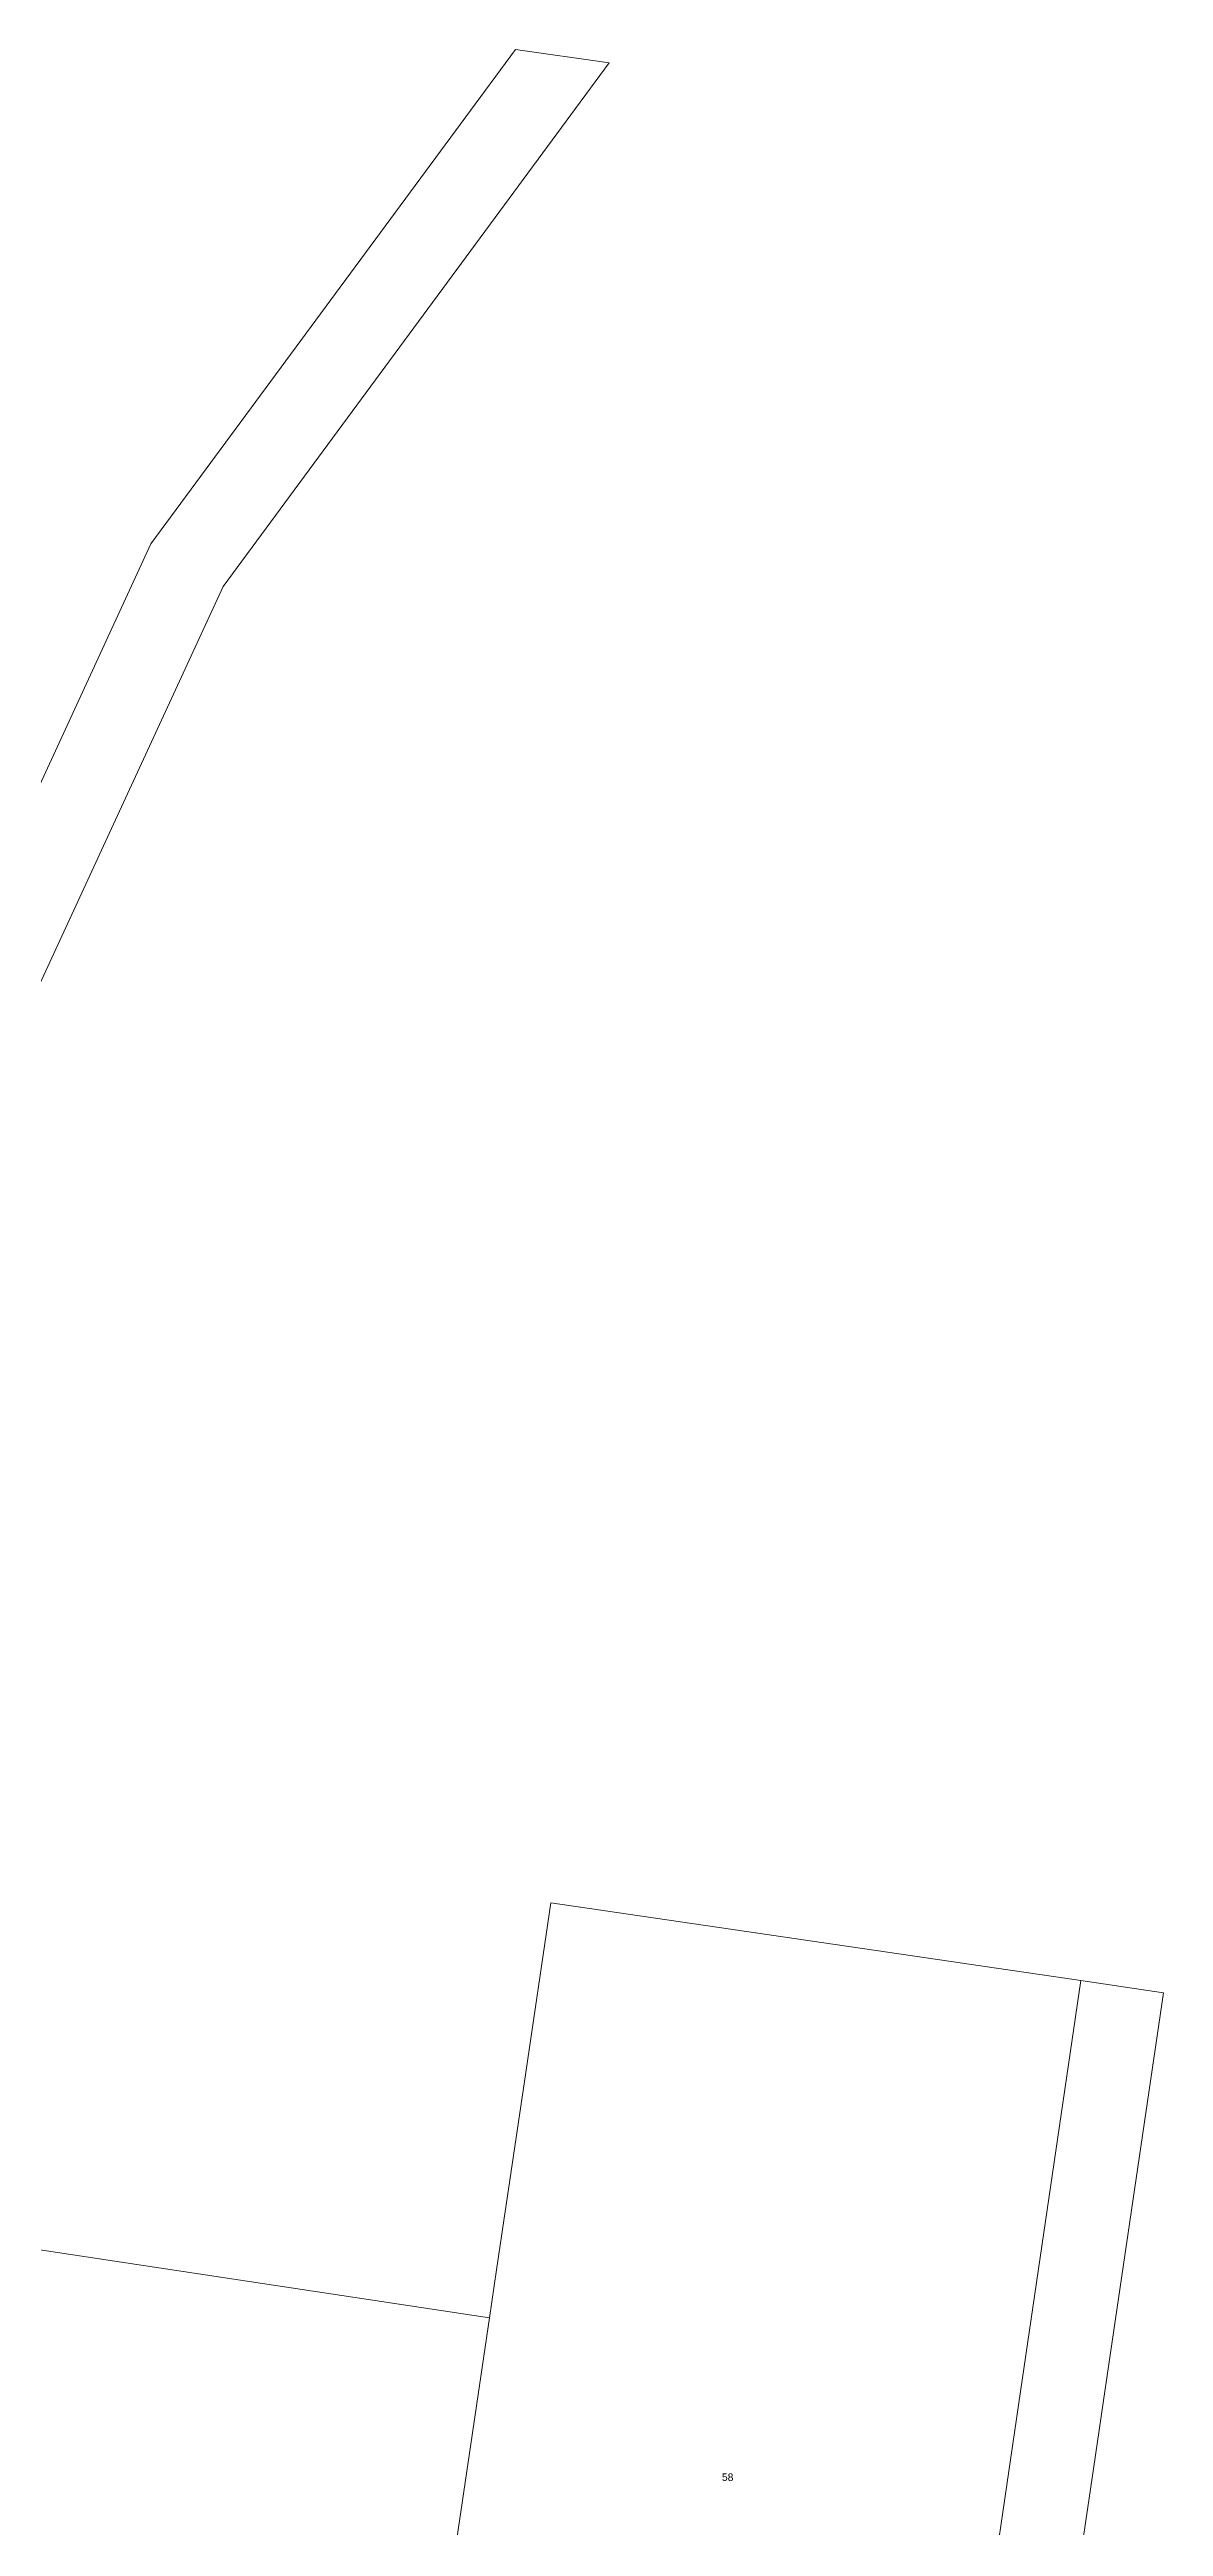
# Model space of a CAD drawing. Header units: metres. Extents: x 259983 to 262112, y 6265371 to 6267114.
# Drawn here: x 260877 to 261146, y 6266516 to 6267114 of the extents above; entities that cross this region are included whole.
import ezdxf

# ---------------------------------------------------------------- set-up
doc = ezdxf.new("R2010")
doc.units = ezdxf.units.M
doc.layers.add('Cadastre Land Parcels_SP_EXT', color=9, linetype='Continuous', lineweight=5)
doc.layers.add('Cadastre Roads_SP_EXT', color=9, linetype='Continuous', lineweight=5)
doc.styles.get("Standard").update_dxf_attribs({"font": 'arial.ttf'})

msp = doc.modelspace()

# ---------------------------------------------------------------- linework, layer by layer
at = {"layer": 'Cadastre Land Parcels_SP_EXT', "linetype": 'Continuous'}
msp.add_lwpolyline([(261104.88, 6266503.91), (261111.5, 6266548.97), (261126.07, 6266648.11), (261098.51, 6266652.18), (261098.07, 6266652.25), (260998.2, 6266666.9), (260991.81, 6266623.74), (260985.08, 6266578.34), (260983.37, 6266566.74), (260963.04, 6266429.03), (260958.16, 6266395.45), (261025.83, 6266385.59), (261023.67, 6266370.48), (261083.97, 6266361.7), (261104.88, 6266503.91)], close=True, dxfattribs=at)
msp.add_lwpolyline([(260963.04, 6266429.03), (260983.37, 6266566.74), (260983.37, 6266566.74), (260781.74, 6266597.18)], dxfattribs=at)
at = {"layer": 'Cadastre Roads_SP_EXT', "linetype": 'Continuous'}
msp.add_lwpolyline([(260859.46, 6266855.34), (260919.1, 6266984.45), (261012.24, 6267110.84), (260989.61, 6267114.05), (260901.7, 6266994.74), (260841.87, 6266865.23)], dxfattribs=at)
msp.add_lwpolyline([(261145.98, 6266645.16), (261126.07, 6266648.11), (261111.5, 6266548.97), (261104.88, 6266503.91), (261083.97, 6266361.7), (261081.76, 6266346.63), (261079.54, 6266331.55), (261077.32, 6266316.47), (261075.11, 6266301.39), (261072.89, 6266286.31), (261084.56, 6266285.03), (261092.91, 6266284.12), (261099.55, 6266329.33), (261101.78, 6266344.43), (261103.99, 6266359.51), (261106.21, 6266374.59), (261107.1, 6266380.63), (261115.07, 6266434.89), (261123.93, 6266495.22), (261124.69, 6266500.37), (261129.09, 6266530.29), (261132.8, 6266555.53), (261145.98, 6266645.16)], close=True, dxfattribs=at)

# ---------------------------------------------------------------- texts
at = {"layer": 'Cadastre Land Parcels_SP_EXT'}
msp.add_text('58', height=1.8, dxfattribs=at).set_placement((261039.44, 6266527.38))

doc.saveas('drawing.dxf')
